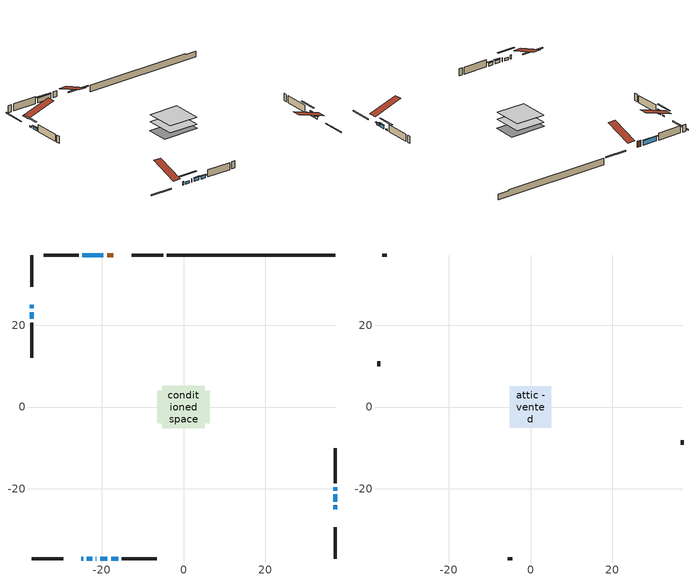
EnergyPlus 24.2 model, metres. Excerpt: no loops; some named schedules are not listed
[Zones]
conditioned space
 floor adiabatic (AdiabaticFloorConstruction): -5.14,-5.14 -5.14,5.14 5.14,5.14 5.14,-5.14 z0.31
 floor foundation (Slab1 construction): -6.39,-3.92 -6.39,3.92 6.39,3.92 6.39,-3.92 z-1.95
 wall outside (RimJoist1 construction): -4.98,37.2 -12.72,37.2 / -37.2,-37.2 -29.46,-37.2 / -37.2,37.2 -37.2,29.46 / 37.2,-37.2 37.2,-29.46 z0.31:0.61
 wall outside (AdiabaticWallConstruction 1): -17.21,37.2 -18.69,37.2 z0.31:2.34
 wall outside (AdiabaticWallConstruction): -24.97,-37.2 -24.58,-37.2 / -21.45,-37.2 -21.33,-37.2 z0.31:1.53; -23.65,-37.2 -22.38,-37.2 / 37.2,-24.97 37.2,-24.1 z0.31:1.07; -37.2,24.97 -37.2,24.15 / 37.2,-20.44 37.2,-19.63 z0.31:0.69; 37.2,-23.18 37.2,-21.37 z0.31:1.43; -19.62,37.2 -24.72,37.2 z0.31:1.91; -20.41,-37.2 -18.6,-37.2 z0.31:1.4; -17.67,-37.2 -16.02,-37.2 / -37.2,23.23 -37.2,21.57 z0.31:1.28
 wall outside (Wall1 construction): -25.65,37.2 -34.22,37.2 / -15.09,-37.2 -6.52,-37.2 / -37.2,20.64 -37.2,12.07 / 37.2,-18.7 37.2,-10.13 z0.31:2.75
 wall foundation (FoundationWall1 construction): -4.05,37.2,-1.95 -4.05,37.2,0.31 33.07,37.2,0.31 33.07,37.2,-0.08 37.2,37.2,-0.08 37.2,37.2,-1.95
 window (WindowConstruction 6): -24.97,-37.2 -24.58,-37.2 z0.31:1.53
 window (WindowConstruction 9): -23.65,-37.2 -22.38,-37.2 z0.31:1.07
 window (WindowConstruction 10): -37.2,24.97 -37.2,24.15 z0.31:0.69
 window (WindowConstruction 7): -21.45,-37.2 -21.33,-37.2 z0.31:1.53
 window (WindowConstruction): 37.2,-24.97 37.2,-24.1 z0.31:1.07
 window (WindowConstruction 1): 37.2,-23.18 37.2,-21.37 z0.31:1.43
 window (WindowConstruction 2): -19.62,37.2 -24.72,37.2 z0.31:1.91
 window (WindowConstruction 3): -20.4,-37.2 -18.6,-37.2 z0.31:1.4
 window (WindowConstruction 4): -17.67,-37.2 -16.02,-37.2 z0.31:1.28
 window (WindowConstruction 5): -37.2,23.22 -37.2,21.57 z0.31:1.28
 window (WindowConstruction 8): 37.2,-20.44 37.2,-19.63 z0.31:0.69
 door (Door): -17.21,37.2 -18.69,37.2 z0.31:2.34
 ceiling adiabatic (AdiabaticFloorConstruction): 5.14,-5.14 5.14,5.14 -5.14,5.14 -5.14,-5.14 z0.31
attic - vented
 floor to conditioned space (Floor1 construction Reversed): -5.14,-5.14 -5.14,5.14 5.14,5.14 5.14,-5.14 z2.75
 wall outside (Wall2 construction): -35.15,37.2 -36.27,37.2 / -5.59,-37.2 -4.47,-37.2 / -37.2,11.15 -37.2,10.03 / 37.2,-9.2 37.2,-8.08 z0.31:2.75
 roof outside (Roof1 construction): -16.28,37.2,2.75 -16.28,27.19,6.08 -13.65,27.19,6.08 -13.65,37.2,2.75; -25.9,-37.2,2.75 -25.9,-27.19,6.08 -28.53,-27.19,6.08 -28.53,-37.2,2.75; -37.2,25.9,2.75 -27.19,25.9,6.08 -27.19,28.53,6.08 -37.2,28.53,2.75; 37.2,-25.9,2.75 27.19,-25.9,6.08 27.19,-28.53,6.08 37.2,-28.53,2.75
shading: -19.74,-37.2 -26.29,-37.2 -26.29,-37.61 -19.74,-37.61 z3.71; -37.2,21.51 -37.2,27.61 -37.61,27.61 -37.61,21.51 z3.33; 37.2,-23.9 37.2,-25.17 37.61,-25.17 37.61,-23.9 z1.27; 37.2,-21.17 37.2,-23.38 37.61,-23.38 37.61,-21.17 z1.63; -24.92,37.2 -19.41,37.2 -19.41,37.61 -24.92,37.61 z2.11; -18.4,-37.2 -20.61,-37.2 -20.61,-37.61 -18.4,-37.61 z1.6; -15.82,-37.2 -17.87,-37.2 -17.87,-37.61 -15.82,-37.61 z1.48; -37.2,21.37 -37.2,23.43 -37.61,23.43 -37.61,21.37 z1.48; 37.2,-16.99 37.2,-23.08 37.61,-23.08 37.61,-16.99 z3.33
[Building]
Building 1: Terrain=Suburbs
[Site:Location]
Edmonton Intl AP_AB: Latitude {deg}=53.31; Longitude {deg}=-113.58; Time Zone {hr}=-7; Elevation {m}=723; Keep Site Location Information=Yes
[Site:GroundTemperature:Shallow]
-1.56185, -3.61833, -3.78302, -2.80711, 1.11059, 5.01004, 8.39065, 10.5322, 10.7141, 8.97234, 5.67794, 1.89811
[Site:WaterMainsTemperature]
Calculation Method=Schedule; Temperature Schedule=mains temperature schedule
[Material] Roughness=Rough; Thermal Absorptance=0.9
Name | Thickness {m} | Conductivity {W/m-K} | Density {kg/m3} | Specific Heat {J/kg-K} | Solar Absorptance | Visible Absorptance
asphalt or fiberglass shingles | 0.00635 | 0.162714 | 1121.4 | 1465.45 | 0.4 | 0.4
ceiling loosefill ins | 0.0846667 | 0.0480833 | 16.02 | 1046.75 | 0.7 | 0.7
ceiling stud and cavity | 0.1397 | 0.10883 | 65.682 | 1177.47 | 0.7 | 0.7
concrete 4.0 in. | 0.1016 | 1.803125 | 2242.8 | 837.4 | 0.7 | 0.7
concrete 8.0 in. | 0.2032 | 1.803125 | 2242.8 | 837.4 | 0.7 | 0.7
door material | 0.04445 | 0.053851 | 512.64 | 1214.23 | 0.7 | 0.7
exterior vertical ins | 0.031018 | 0.029427 | 32.04 | 1214.23 | 0.7 | 0.7
floor covering | 0.0127 | 0.0433444 | 54.468 | 1339.84 | 0.6 | 0.6
floor rigid ins; wall rigid ins | 0.512978 | 0.029427 | 32.04 | 1214.23 | 0.7 | 0.7
floor stud and cavity | 0.1397 | 1.75129 | 37.0049 | 1207.88 | 0.7 | 0.7
furniture material conditioned space 1 | 0.1524 | 0.115458 | 640.8 | 1214.23 | 0.6 | 0.6
gypsum board | 0.0127 | 0.160291 | 801 | 837.4 | 0.6 | 0.6
gypsum board 1 | 0.0127 | 0.160291 | 801 | 837.4 | 0.7 | 0.7
osb sheathing 0.5 in. | 0.0127 | 0.115458 | 512.64 | 1214.23 | 0.7 | 0.7
osb sheathing 0.75 in. | 0.01905 | 0.115458 | 512.64 | 1214.23 | 0.7 | 0.7
osb sheathing 2.0 in. | 0.0508 | 0.115458 | 512.64 | 1214.23 | 0.7 | 0.7
rim joist rigid ins | 0.051816 | 0.029427 | 32.04 | 1214.23 | 0.7 | 0.7
rim joist stud and cavity | 0.0508 | 0.308293 | 125.044 | 1163.47 | 0.6 | 0.6
wall stud and cavity | 0.1397 | 0.0818765 | 139.0536 | 1170.24 | 0.7 | 0.7
wall stud and cavity 1 | 0.0889 | 6.1454 | 50.32683 | 1063.81 | 0.6 | 0.6
wall stud and cavity 2 | 0.0889 | 0.380278 | 52.3479 | 1209.89 | 0.7 | 0.7
wall stud and cavity 3 | 0.0889 | 0.391764 | 83.0341 | 1211.67 | 0.7 | 0.7
wood siding | 0.0254 | 0.102417 | 544.68 | 1172.36 | 0.4 | 0.4
wood siding 1 | 0.00254 | 0.102417 | 544.68 | 1172.36 | 0.4 | 0.4
wood siding 2; wood siding 3; wood siding 4 | 0.0254 | 0.102417 | 544.68 | 1172.36 | 0.7 | 0.7
[WindowMaterial:SimpleGlazingSystem]
Name | U-Factor {W/m2-K} | Solar Heat Gain Coefficient
WindowMaterial | 3.26542 | 0.53
WindowMaterial 1 | 3.27734 | 0.62
WindowMaterial 2 | 3.68048 | 0.73
WindowMaterial 3 | 3.284723 | 0.57
WindowMaterial 4 | 2.992306 | 0.59
WindowMaterial 5 | 3.08997 | 0.46
WindowMaterial 6 | 3.22965 | 0.37
WindowMaterial 7 | 3.27961 | 0.53
[Construction]
AdiabaticFloorConstruction: floor stud and cavity, floor rigid ins, osb sheathing 0.75 in., floor covering
AdiabaticWallConstruction: wood siding 3, wall rigid ins, wall stud and cavity 2, gypsum board
AdiabaticWallConstruction 1: wood siding 4, wall rigid ins, wall stud and cavity 2, gypsum board
Door: door material
Floor1 construction Reversed: gypsum board, ceiling stud and cavity, ceiling loosefill ins
FoundationWall1 construction: concrete 8.0 in., gypsum board 1
furniture construction conditioned space 1: furniture material conditioned space 1
PartitionWallConstruction: gypsum board, wall stud and cavity 3, gypsum board
RimJoist1 construction: wood siding 2, rim joist rigid ins, osb sheathing 2.0 in., rim joist stud and cavity
Roof1 construction: asphalt or fiberglass shingles
Slab1 construction: concrete 4.0 in.
Wall1 construction: wood siding, osb sheathing 0.5 in., wall stud and cavity, gypsum board
Wall2 construction: wood siding 1, wall stud and cavity 1
WindowConstruction: WindowMaterial
WindowConstruction 1; WindowConstruction 3: WindowMaterial 1
WindowConstruction 10; WindowConstruction 8: WindowMaterial 6
WindowConstruction 2: WindowMaterial 2
WindowConstruction 4; WindowConstruction 5: WindowMaterial 3
WindowConstruction 6: WindowMaterial 4
WindowConstruction 7: WindowMaterial 5
WindowConstruction 9: WindowMaterial 7
[Zone] Multiplier=1; Part of Total Floor Area=Yes
Name | Volume {m3}
attic - vented | 57.1526
conditioned space | 506.6
[Space]
Name | Zone | Volume {m3}
attic - vented 1 | attic - vented | 57.1526
conditioned space 1 | conditioned space | 506.6
[ZoneInfiltration:EffectiveLeakageArea]
infil attic - vented 1: Zone or Space=attic - vented 1; Schedule=Always On Discrete; Effective Air Leakage Area {cm2}=3671.3; Stack Coefficient=0.000401511; Wind Coefficient=1.35384e-05
[ZoneMixing]
whole house fan mix: Zone or Space=attic - vented; Schedule=Always On Continuous; Design Flow Rate Calculation Method=Flow/Zone; Design Flow Rate {m3/s}=0; Source Zone or Space=conditioned space
[SurfaceProperty:ExposedFoundationPerimeter]
Slab1: Exposed Perimeter Calculation Method=TotalExposedPerimeter; Total Exposed Perimeter {m}=41.251
[InternalMass] Zone or ZoneList=conditioned space; Space or SpaceList=conditioned space 1
Name | Construction | Surface Area {m2}
furniture mass conditioned space 1 | furniture construction conditioned space 1 | 82.36
partition wall mass | PartitionWallConstruction | 205.9
[Lights]
interior lighting: Zone or ZoneList or Space or SpaceList=conditioned space 1; Schedule=interior lighting schedule; Design Level Calculation Method=LightingLevel; Lighting Level {W}=343.2; Return Air Fraction=0; Fraction Radiant=0.6; Fraction Visible=0.2; Fraction Replaceable=1
[People]
occupants: Zone or ZoneList or Space or SpaceList=conditioned space 1; Number of People Schedule=occupants schedule; Number of People Calculation Method=People; Number of People=3; Fraction Radiant=0.314171; Sensible Heat Fraction=0.56303; Activity Level Schedule=occupants activity schedule; Carbon Dioxide Generation Rate {m3/s-W}=0; Enable ASHRAE 55 Comfort Warnings=No; Mean Radiant Temperature Calculation Type=EnclosureAveraged
[ElectricEquipment] Zone or ZoneList or Space or SpaceList=conditioned space 1; Design Level Calculation Method=EquipmentLevel
Name | Schedule | Design Level {W} | Fraction Latent | Fraction Radiant | Fraction Lost
clothes dryer | clothes dryer schedule | 140.772 | 0.015 | 0.081 | 0.85
clothes washer | clothes washer schedule | 32.1985 | 0.03 | 0.162 | 0.7
cooking range | cooking range schedule | 215.147 | 0.08 | 0.432 | 0.2
dishwasher | dishwasher schedule | 66.8632 | 0.3 | 0.18 | 0.4
fridge | fridge schedule | 72.9452 | 0 | 0.6 | 0
mech vent bath fan 0 | mech vent bath fan 0 schedule | 50.2 | 0 | 0 | 1
mech vent bath fan 1 | mech vent bath fan 1 schedule | 50.2 | 0 | 0 | 1
mech vent house fan | mech vent house fan schedule | 0 | 0 | 0 | 1
mech vent house fan cfis | mech vent house fan cfis schedule | 0 | 0 | 0 | 0
mech vent range fan 0 | mech vent range fan 0 schedule | 57 | 0 | 0 | 1
misc plug loads | misc plug loads schedule | 494.7 | 0.045 | 0.513 | 0.1
whole house fan | Always On Discrete | 0 | 0 | 0 | 1
[OtherEquipment] Zone or ZoneList or Space or SpaceList=conditioned space 1; Design Level Calculation Method=EquipmentLevel
Name | Fuel Type | Schedule | Design Level {W} | Fraction Latent | Fraction Radiant | Fraction Lost
clothes dryer 1 | Electricity | clothes dryer schedule | 0 | 0.015 | 0.081 | 0.85
cooking range 1 | Electricity | cooking range schedule | 0 | 0.08 | 0.432 | 0.2
general water use latent | None | general water use schedule | 62.594 | 1 | 0 | 0
general water use sensible | None | general water use schedule | -61.6891 | 0 | 0.6 | 0
mech vent house fan latent load | None | Always On Discrete | 0 | 1 | 0 | 0
mech vent house fan sensible load | None | Always On Discrete | 0 | 0 | 0 | 0
water heater energy adjustment1 | NaturalGas | Always On Discrete | 0.01 | 0 | 0 | 1
[ZoneInfiltration:DesignFlowRate] Zone or ZoneList or Space or SpaceList=conditioned space 1; Schedule=Always On Discrete; Design Flow Rate Calculation Method=Flow/Zone; Design Flow Rate {m3/s}=0
infil flow; natural vent flow; whole house fan flow
[AvailabilityManager:Scheduled]
central ac and furnace airloop Availability Manager: Schedule=Always On Discrete
[Foundation:Kiva]
Foundation Kiva 1: Initial Indoor Air Temperature {C}=18; Wall Height Above Grade {m}=0.310012; Wall Depth Below Slab {m}=0.2032; Custom Block Material Name 1=exterior vertical ins; Custom Block Depth 1 {m}=2.26; Custom Block X Position 1 {m}=0.2159; Custom Block Z Position 1 {m}=0
[Foundation:Kiva:Settings]
Soil Conductivity {W/m-K}=0.849921; Soil Density {kg/m3}=1842.3; Soil Specific Heat {J/kg-K}=418.7; Ground Solar Absorptivity=0.9; Ground Thermal Absorptivity=0.9; Ground Surface Roughness {m}=0.03; Far-Field Width {m}=40; Deep-Ground Boundary Condition=ZeroFlux; Deep-Ground Depth {m}=40; Minimum Cell Dimension {m}=0.2; Maximum Cell Growth Coefficient=3; Simulation Timestep=Timestep
[Exterior:Lights]
exterior lighting: Schedule=exterior lighting schedule; Design Level {W}=75.6
[EnergyManagementSystem:GlobalVariable]
central_ac_and_furnace_airloop_Fan_RTF
infil_program_Qfan
infil_program_Qinf
natural_vent_program_Qnv
natural_vent_program_Qwhf
[EnergyManagementSystem:Sensor]
Name | Output:Variable or Output:Meter Index Key | Output:Variable or Output:Meter
airflow_gain | infil flow | Infiltration Sensible Heat Gain Energy
airflow_gain_1 | natural vent flow | Infiltration Sensible Heat Gain Energy
airflow_gain_2 | whole house fan flow | Infiltration Sensible Heat Gain Energy
airflow_loss | infil flow | Infiltration Sensible Heat Loss Energy
airflow_loss_1 | natural vent flow | Infiltration Sensible Heat Loss Energy
airflow_loss_2 | whole house fan flow | Infiltration Sensible Heat Loss Energy
clg_load_cond |  | Cooling:EnergyTransfer:Zone:CONDITIONED SPACE
clg_sp_s; clg_sp_s_1 | cooling setpoint | Schedule Value
clothes_dryer_exhaust_0_sch_s | clothes dryer exhaust 0 schedule | Schedule Value
cool_season | cooling season schedule | Schedule Value
htg_load_cond |  | Heating:EnergyTransfer:Zone:CONDITIONED SPACE
htg_sp_s; htg_sp_s_1 | heating setpoint | Schedule Value
ig_ee_conv | clothes dryer | Electric Equipment Convective Heating Energy
ig_ee_conv_2 | cooking range | Electric Equipment Convective Heating Energy
ig_ee_conv_4 | fridge | Electric Equipment Convective Heating Energy
ig_ee_conv_5 | misc plug loads | Electric Equipment Convective Heating Energy
ig_ee_conv_6 | whole house fan | Electric Equipment Convective Heating Energy
ig_ee_rad | clothes dryer | Electric Equipment Radiant Heating Energy
ig_ee_rad_2 | cooking range | Electric Equipment Radiant Heating Energy
ig_ee_rad_4 | fridge | Electric Equipment Radiant Heating Energy
ig_ee_rad_5 | misc plug loads | Electric Equipment Radiant Heating Energy
ig_ee_rad_6 | whole house fan | Electric Equipment Radiant Heating Energy
ig_lgt_conv | interior lighting | Lights Convective Heating Energy
ig_lgt_rad | interior lighting | Lights Radiant Heating Energy
ig_lgt_vis | interior lighting | Lights Visible Radiation Heating Energy
ig_oe_conv | clothes dryer 1 | Other Equipment Convective Heating Energy
ig_oe_conv_1 | cooking range 1 | Other Equipment Convective Heating Energy
ig_oe_conv_2 | general water use latent | Other Equipment Convective Heating Energy
ig_oe_conv_3 | general water use sensible | Other Equipment Convective Heating Energy
ig_oe_conv_4 | water heater energy adjustment1 | Other Equipment Convective Heating Energy
ig_oe_rad | clothes dryer 1 | Other Equipment Radiant Heating Energy
ig_oe_rad_1 | cooking range 1 | Other Equipment Radiant Heating Energy
ig_oe_rad_2 | general water use latent | Other Equipment Radiant Heating Energy
ig_oe_rad_3 | general water use sensible | Other Equipment Radiant Heating Energy
ig_oe_rad_4 | water heater energy adjustment1 | Other Equipment Radiant Heating Energy
ig_ppl_conv | occupants | People Convective Heating Energy
ig_ppl_rad | occupants | People Radiant Heating Energy
im_conv | furniture mass conditioned space 1 | Surface Inside Face Convection Heat Gain Energy
im_conv_1 | partition wall mass | Surface Inside Face Convection Heat Gain Energy
im_ig | furniture mass conditioned space 1 | Surface Inside Face Internal Gains Radiation Heat Gain Energy
im_ig_1 | partition wall mass | Surface Inside Face Internal Gains Radiation Heat Gain Energy
im_lgt | furniture mass conditioned space 1 | Surface Inside Face Lights Radiation Heat Gain Energy
im_lgt_1 | partition wall mass | Surface Inside Face Lights Radiation Heat Gain Energy
im_sol | furniture mass conditioned space 1 | Surface Inside Face Solar Radiation Heat Gain Energy
im_sol_1 | partition wall mass | Surface Inside Face Solar Radiation Heat Gain Energy
im_surf | furniture mass conditioned space 1 | Surface Inside Face Net Surface Thermal Radiation Heat Gain Energy
im_surf_1 | partition wall mass | Surface Inside Face Net Surface Thermal Radiation Heat Gain Energy
mech_vent_bath_fan_0_sch_s | mech vent bath fan 0 schedule | Schedule Value
mech_vent_bath_fan_1_sch_s | mech vent bath fan 1 schedule | Schedule Value
mech_vent_range_fan_0_sch_s | mech vent range fan 0 schedule | Schedule Value
mv_conv | mech vent bath fan 0 | Electric Equipment Convective Heating Energy
mv_conv_1 | mech vent bath fan 1 | Electric Equipment Convective Heating Energy
mv_conv_2 | mech vent house fan | Electric Equipment Convective Heating Energy
mv_conv_3 | mech vent house fan cfis | Electric Equipment Convective Heating Energy
mv_conv_4 | mech vent range fan 0 | Electric Equipment Convective Heating Energy
mv_conv_5 | mech vent house fan latent load | Other Equipment Convective Heating Energy
mv_conv_6 | mech vent house fan sensible load | Other Equipment Convective Heating Energy
mv_rad | mech vent bath fan 0 | Electric Equipment Radiant Heating Energy
mv_rad_1 | mech vent bath fan 1 | Electric Equipment Radiant Heating Energy
mv_rad_2 | mech vent house fan | Electric Equipment Radiant Heating Energy
mv_rad_3 | mech vent house fan cfis | Electric Equipment Radiant Heating Energy
mv_rad_4 | mech vent range fan 0 | Electric Equipment Radiant Heating Energy
mv_rad_5 | mech vent house fan latent load | Other Equipment Radiant Heating Energy
mv_rad_6 | mech vent house fan sensible load | Other Equipment Radiant Heating Energy
natural_vent_s | natural vent schedule | Schedule Value
out_pb_s |  | Site Outdoor Air Barometric Pressure
out_wt_s |  | Site Outdoor Air Humidity Ratio
site_vw_s |  | Site Wind Speed
ss_back_out | Window1 | Surface Window Shortwave from Zone Back Out Window Heat Transfer Rate
ss_back_out_1 | Window10 | Surface Window Shortwave from Zone Back Out Window Heat Transfer Rate
ss_back_out_10 | Window9 | Surface Window Shortwave from Zone Back Out Window Heat Transfer Rate
ss_back_out_2 | Window11 | Surface Window Shortwave from Zone Back Out Window Heat Transfer Rate
ss_back_out_3 | Window2 | Surface Window Shortwave from Zone Back Out Window Heat Transfer Rate
ss_back_out_4 | Window3 | Surface Window Shortwave from Zone Back Out Window Heat Transfer Rate
ss_back_out_5 | Window4 | Surface Window Shortwave from Zone Back Out Window Heat Transfer Rate
ss_back_out_6 | Window5 | Surface Window Shortwave from Zone Back Out Window Heat Transfer Rate
ss_back_out_7 | Window6 | Surface Window Shortwave from Zone Back Out Window Heat Transfer Rate
ss_back_out_8 | Window7 | Surface Window Shortwave from Zone Back Out Window Heat Transfer Rate
ss_back_out_9 | Window8 | Surface Window Shortwave from Zone Back Out Window Heat Transfer Rate
ss_conv | Door1 | Surface Inside Face Convection Heat Gain Energy
ss_conv_1 | Window1 | Surface Inside Face Convection Heat Gain Energy
ss_conv_10 | Window8 | Surface Inside Face Convection Heat Gain Energy
ss_conv_11 | Window9 | Surface Inside Face Convection Heat Gain Energy
ss_conv_2 | Window10 | Surface Inside Face Convection Heat Gain Energy
ss_conv_3 | Window11 | Surface Inside Face Convection Heat Gain Energy
ss_conv_4 | Window2 | Surface Inside Face Convection Heat Gain Energy
ss_conv_5 | Window3 | Surface Inside Face Convection Heat Gain Energy
ss_conv_6 | Window4 | Surface Inside Face Convection Heat Gain Energy
ss_conv_7 | Window5 | Surface Inside Face Convection Heat Gain Energy
ss_conv_8 | Window6 | Surface Inside Face Convection Heat Gain Energy
ss_conv_9 | Window7 | Surface Inside Face Convection Heat Gain Energy
ss_ig | Door1 | Surface Inside Face Internal Gains Radiation Heat Gain Energy
ss_ig_1 | Window1 | Surface Inside Face Internal Gains Radiation Heat Gain Energy
ss_ig_10 | Window8 | Surface Inside Face Internal Gains Radiation Heat Gain Energy
ss_ig_11 | Window9 | Surface Inside Face Internal Gains Radiation Heat Gain Energy
ss_ig_2 | Window10 | Surface Inside Face Internal Gains Radiation Heat Gain Energy
ss_ig_3 | Window11 | Surface Inside Face Internal Gains Radiation Heat Gain Energy
ss_ig_4 | Window2 | Surface Inside Face Internal Gains Radiation Heat Gain Energy
ss_ig_5 | Window3 | Surface Inside Face Internal Gains Radiation Heat Gain Energy
ss_ig_6 | Window4 | Surface Inside Face Internal Gains Radiation Heat Gain Energy
ss_ig_7 | Window5 | Surface Inside Face Internal Gains Radiation Heat Gain Energy
ss_ig_8 | Window6 | Surface Inside Face Internal Gains Radiation Heat Gain Energy
ss_ig_9 | Window7 | Surface Inside Face Internal Gains Radiation Heat Gain Energy
ss_lgt | Door1 | Surface Inside Face Lights Radiation Heat Gain Energy
ss_sol | Door1 | Surface Inside Face Solar Radiation Heat Gain Energy
ss_surf | Door1 | Surface Inside Face Net Surface Thermal Radiation Heat Gain Energy
ss_surf_1 | Window1 | Surface Inside Face Net Surface Thermal Radiation Heat Gain Energy
ss_surf_10 | Window8 | Surface Inside Face Net Surface Thermal Radiation Heat Gain Energy
ss_surf_11 | Window9 | Surface Inside Face Net Surface Thermal Radiation Heat Gain Energy
ss_surf_2 | Window10 | Surface Inside Face Net Surface Thermal Radiation Heat Gain Energy
ss_surf_3 | Window11 | Surface Inside Face Net Surface Thermal Radiation Heat Gain Energy
ss_surf_4 | Window2 | Surface Inside Face Net Surface Thermal Radiation Heat Gain Energy
ss_surf_5 | Window3 | Surface Inside Face Net Surface Thermal Radiation Heat Gain Energy
ss_surf_6 | Window4 | Surface Inside Face Net Surface Thermal Radiation Heat Gain Energy
ss_surf_7 | Window5 | Surface Inside Face Net Surface Thermal Radiation Heat Gain Energy
ss_surf_8 | Window6 | Surface Inside Face Net Surface Thermal Radiation Heat Gain Energy
ss_surf_9 | Window7 | Surface Inside Face Net Surface Thermal Radiation Heat Gain Energy
ss_trans_in | Window1 | Surface Window Transmitted Solar Radiation Rate
ss_trans_in_1 | Window10 | Surface Window Transmitted Solar Radiation Rate
ss_trans_in_10 | Window9 | Surface Window Transmitted Solar Radiation Rate
ss_trans_in_2 | Window11 | Surface Window Transmitted Solar Radiation Rate
ss_trans_in_3 | Window2 | Surface Window Transmitted Solar Radiation Rate
ss_trans_in_4 | Window3 | Surface Window Transmitted Solar Radiation Rate
ss_trans_in_5 | Window4 | Surface Window Transmitted Solar Radiation Rate
ss_trans_in_6 | Window5 | Surface Window Transmitted Solar Radiation Rate
ss_trans_in_7 | Window6 | Surface Window Transmitted Solar Radiation Rate
ss_trans_in_8 | Window7 | Surface Window Transmitted Solar Radiation Rate
ss_trans_in_9 | Window8 | Surface Window Transmitted Solar Radiation Rate
ss_trans_out | Window1 | Surface Inside Face Initial Transmitted Diffuse Transmitted Out Window Solar Radiation Rate
ss_trans_out_1 | Window10 | Surface Inside Face Initial Transmitted Diffuse Transmitted Out Window Solar Radiation Rate
ss_trans_out_10 | Window9 | Surface Inside Face Initial Transmitted Diffuse Transmitted Out Window Solar Radiation Rate
ss_trans_out_2 | Window11 | Surface Inside Face Initial Transmitted Diffuse Transmitted Out Window Solar Radiation Rate
ss_trans_out_3 | Window2 | Surface Inside Face Initial Transmitted Diffuse Transmitted Out Window Solar Radiation Rate
ss_trans_out_4 | Window3 | Surface Inside Face Initial Transmitted Diffuse Transmitted Out Window Solar Radiation Rate
ss_trans_out_5 | Window4 | Surface Inside Face Initial Transmitted Diffuse Transmitted Out Window Solar Radiation Rate
ss_trans_out_6 | Window5 | Surface Inside Face Initial Transmitted Diffuse Transmitted Out Window Solar Radiation Rate
ss_trans_out_7 | Window6 | Surface Inside Face Initial Transmitted Diffuse Transmitted Out Window Solar Radiation Rate
ss_trans_out_8 | Window7 | Surface Inside Face Initial Transmitted Diffuse Transmitted Out Window Solar Radiation Rate
ss_trans_out_9 | Window8 | Surface Inside Face Initial Transmitted Diffuse Transmitted Out Window Solar Radiation Rate
s_conv | Floor1 | Surface Inside Face Convection Heat Gain Energy
s_conv_1 | FoundationWall1 | Surface Inside Face Convection Heat Gain Energy
s_conv_10 | Wall1:180 | Surface Inside Face Convection Heat Gain Energy
s_conv_11 | Wall1:270 | Surface Inside Face Convection Heat Gain Energy
s_conv_12 | Wall1:90 | Surface Inside Face Convection Heat Gain Energy
s_conv_2 | inferred conditioned ceiling | Surface Inside Face Convection Heat Gain Energy
s_conv_3 | inferred conditioned floor | Surface Inside Face Convection Heat Gain Energy
s_conv_4 | RimJoist1:0 | Surface Inside Face Convection Heat Gain Energy
s_conv_5 | RimJoist1:180 | Surface Inside Face Convection Heat Gain Energy
s_conv_6 | RimJoist1:270 | Surface Inside Face Convection Heat Gain Energy
s_conv_7 | RimJoist1:90 | Surface Inside Face Convection Heat Gain Energy
s_conv_8 | Slab1 | Surface Inside Face Convection Heat Gain Energy
s_conv_9 | Wall1:0 | Surface Inside Face Convection Heat Gain Energy
s_ig | Floor1 | Surface Inside Face Internal Gains Radiation Heat Gain Energy
s_ig_1 | FoundationWall1 | Surface Inside Face Internal Gains Radiation Heat Gain Energy
s_ig_10 | Wall1:180 | Surface Inside Face Internal Gains Radiation Heat Gain Energy
s_ig_11 | Wall1:270 | Surface Inside Face Internal Gains Radiation Heat Gain Energy
s_ig_12 | Wall1:90 | Surface Inside Face Internal Gains Radiation Heat Gain Energy
s_ig_2 | inferred conditioned ceiling | Surface Inside Face Internal Gains Radiation Heat Gain Energy
s_ig_3 | inferred conditioned floor | Surface Inside Face Internal Gains Radiation Heat Gain Energy
s_ig_4 | RimJoist1:0 | Surface Inside Face Internal Gains Radiation Heat Gain Energy
s_ig_5 | RimJoist1:180 | Surface Inside Face Internal Gains Radiation Heat Gain Energy
s_ig_6 | RimJoist1:270 | Surface Inside Face Internal Gains Radiation Heat Gain Energy
